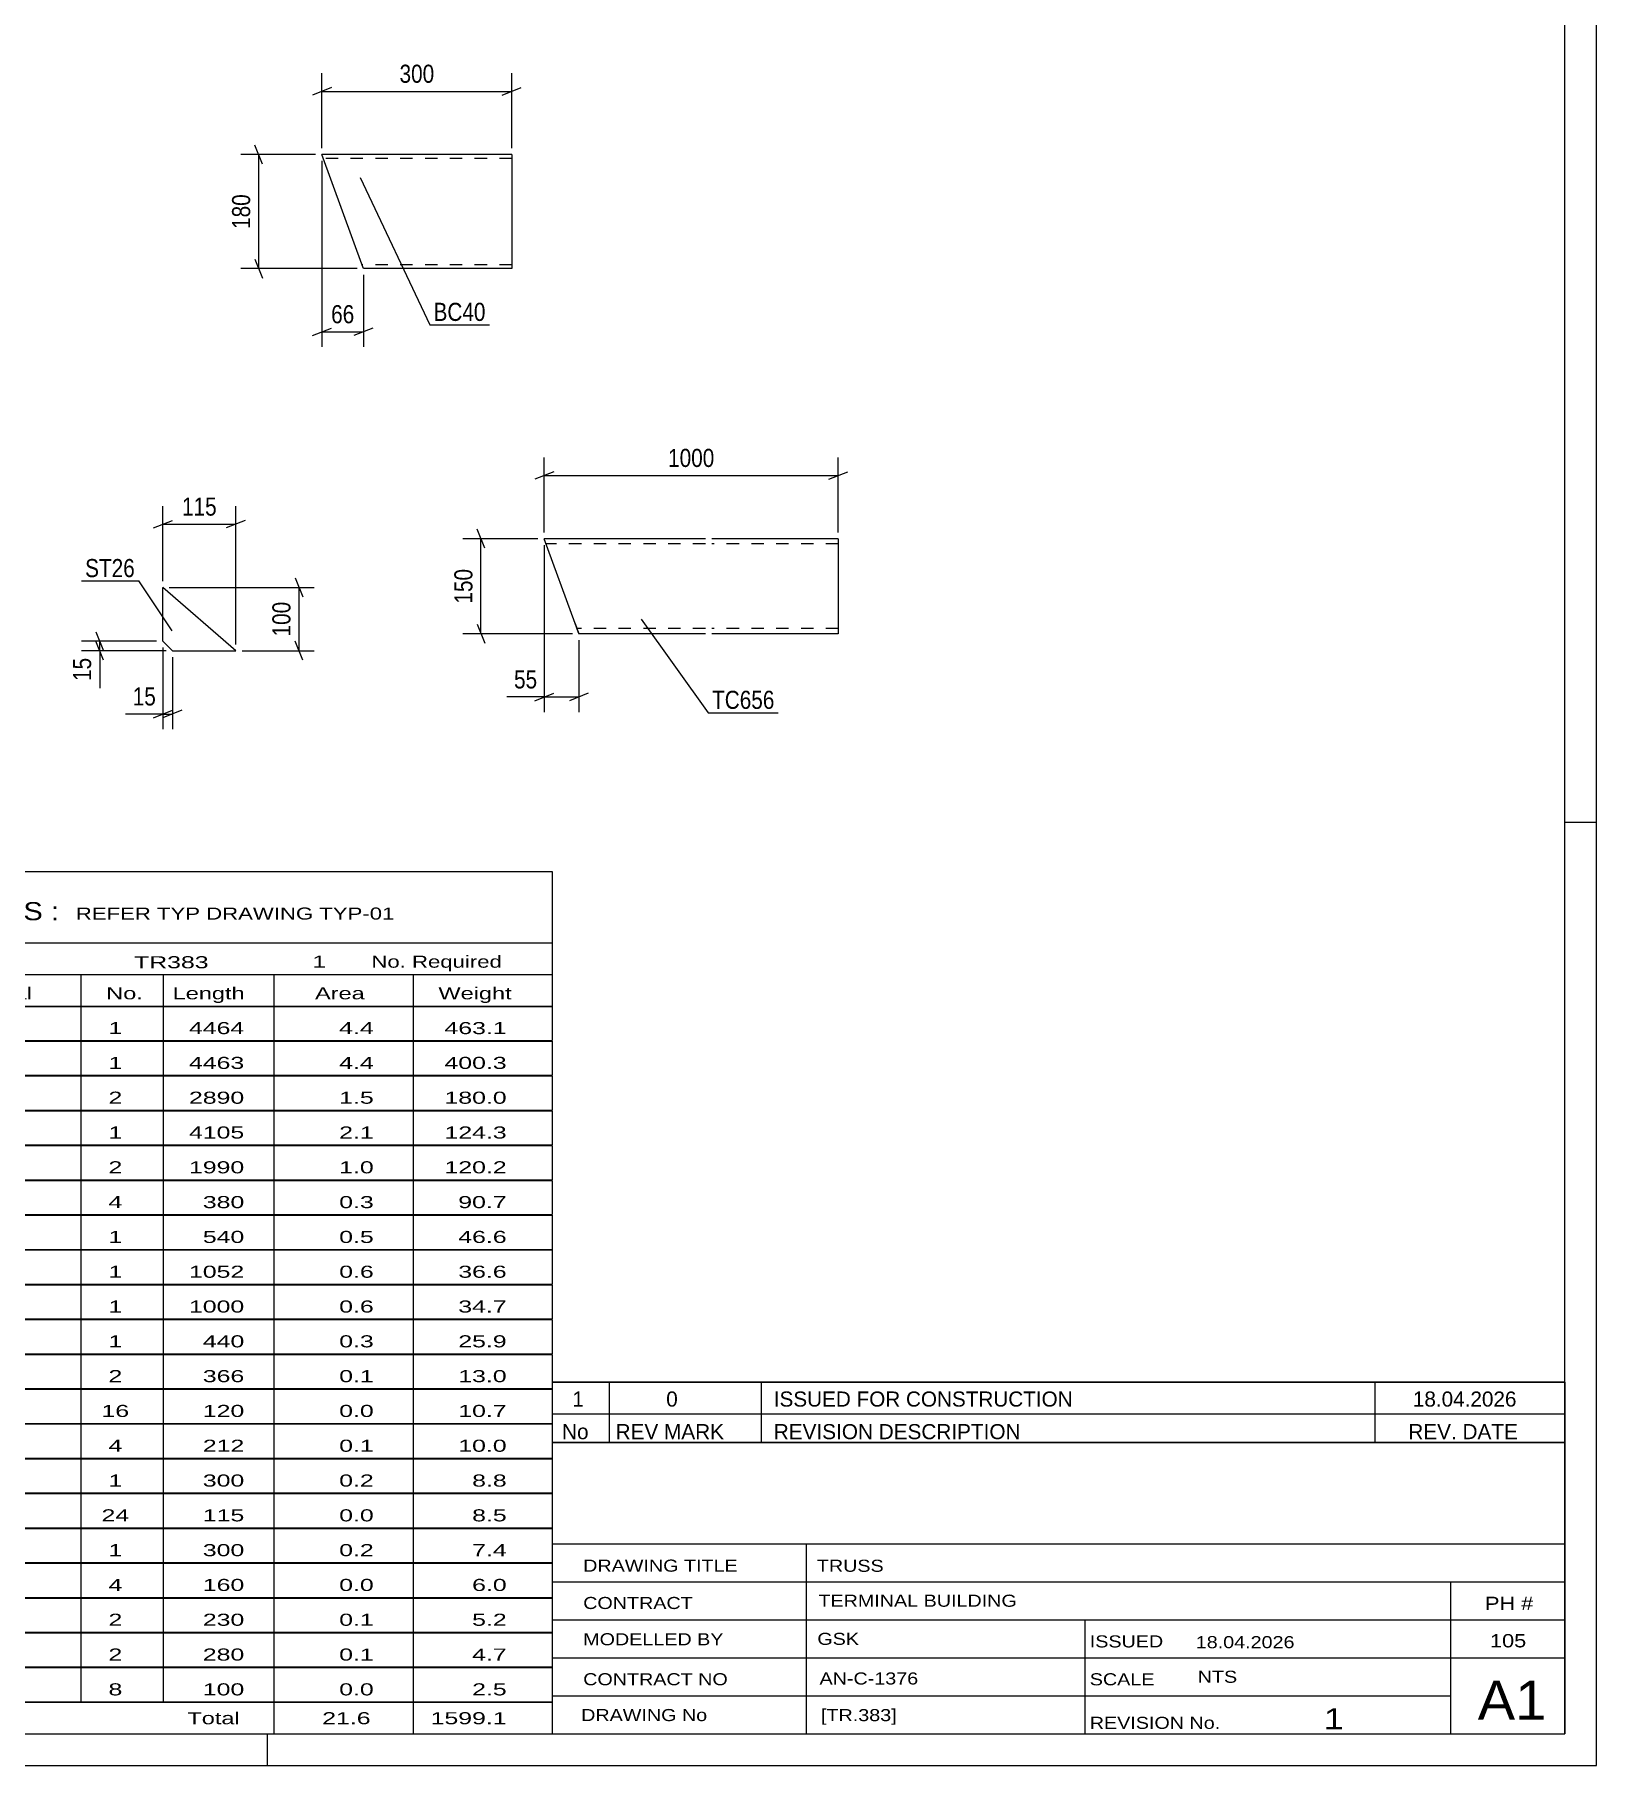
# Model space of a CAD drawing. Header units: millimetres. Extents: x 0 to 841, y 0 to 594.
# Drawn here: x 594.2 to 841, y 0 to 273.5 of the extents above; entities that cross this region are included whole.
import ezdxf

# ---------------------------------------------------------------- set-up
doc = ezdxf.new("R2010")
doc.units = ezdxf.units.MM
doc.linetypes.add('DXK_LINE_DOT2', pattern=[3.9198, 1.9599, -1.9599])
doc.styles.add('Arial Narrow', font='ARIALN.TTF', dxfattribs={"height": 0.2})

# ---------------------------------------------------------------- blocks, each defined once
blk = doc.blocks.new('Unknown-717051872-23021')
at = {"color": 7, "linetype": 'Continuous'}
for p, q in [((676, 60.55), (836, 60.55)), ((836, 60.55), (676, 60.55)), ((676, 60.55), (676, 55.55)), ((685, 60.55), (685, 55.55)), ((709, 60.55), (709, 55.55)), ((806, 60.55), (806, 55.55)), ((836, 60.55), (836, 55.55)), ((676, 55.55), (836, 55.55)), ((676, 55.55), (676, 51.05)), ((676, 55.55), (836, 55.55)), ((685, 55.55), (685, 51.05)), ((709, 55.55), (709, 51.05)), ((806, 55.55), (806, 51.05)), ((836, 55.55), (836, 51.05)), ((836, 51.05), (676, 51.05))]:
    blk.add_line(p, q, dxfattribs=at)
at = {"color": 7, "linetype": 'Continuous', "style": 'Arial Narrow'}
for s, height, width, p in [('1', 2.39, 1.196471, (679.16, 56.7)), ('0', 2.39, 1.196471, (694, 56.7)), ('ISSUED FOR CONSTRUCTION', 2.3861, 1.196471, (711, 56.7)), ('18.04.2026', 2.386, 1.196471, (812, 56.7)), ('No', 2.386, 1.2, (677.54, 51.55)), ('REV MARK', 2.386, 1.2, (686, 51.55)), ('REVISION DESCRIPTION', 2.3861, 1.2, (711, 51.55)), ('REV. DATE', 2.386, 1.2, (811.28, 51.55))]:
    blk.add_text(s, height=height, dxfattribs=dict(at, width=width)).set_placement(p)
blk = doc.blocks.new('Unknown-717051872-1130')
at = {"color": 5, "linetype": 'Continuous'}
for p, q in [((841, 0), (841, 594)), ((836, 5), (836, 589)), ((841, 149), (836, 149)), ((5, 5), (836, 5)), ((631, 0), (631, 5)), ((0, 0), (841, 0))]:
    blk.add_line(p, q, dxfattribs=at)
blk = doc.blocks.new('Unknown-717051872-23018')
at = {"color": 7, "linetype": 'Continuous'}
for p, q in [((676, 51.05), (676, 5)), ((676, 51.05), (836, 51.05)), ((836, 51), (836, 5)), ((676, 35), (836, 35)), ((716.14, 35), (716.14, 5)), ((676, 29), (836, 29)), ((818, 5.05), (818, 29.05)), ((676, 23), (836, 23)), ((760.14, 23), (760.14, 5)), ((676, 17), (836, 17)), ((676, 11), (818, 11)), ((676, 5), (836, 5))]:
    blk.add_line(p, q, dxfattribs=at)
at = {"color": 7, "style": 'Arial Narrow'}
for s, height, width, p in [('DRAWING TITLE', 1.9089, 1.425378, (680.88, 30.61)), ('TRUSS ', 1.909, 1.425378, (717.81, 30.59)), ('CONTRACT', 1.909, 1.425378, (680.88, 24.71)), ('TERMINAL BUILDING', 1.9089, 1.425378, (718.06, 25.07)), ('MODELLED BY', 1.9089, 1.425378, (680.88, 18.98)), ('GSK', 1.909, 1.425378, (717.88, 19.04)), ('ISSUED', 1.909, 1.425378, (760.94, 18.64)), ('18.04.2026', 1.909, 1.425378, (777.69, 18.52)), ('CONTRACT NO', 1.9089, 1.425378, (680.88, 12.66)), ('AN-C-1376', 1.909, 1.425378, (718.23, 12.78)), ('SCALE', 1.909, 1.425378, (760.94, 12.65)), ('A1', 6.204, 1.25, (822.24, 7.2)), ('DRAWING No', 1.909, 1.425378, (680.56, 7)), ('[TR.383]', 1.909, 1.425378, (718.46, 6.99)), ('1', 3.34, 1.5, (797.91, 5.68)), ('REVISION No.', 1.9089, 1.425378, (760.94, 5.77))]:
    blk.add_text(s, height=height, dxfattribs=dict(at, width=width)).set_placement(p)
at = {"color": 7, "linetype": 'Continuous', "style": 'Arial Narrow'}
for s, height, width, p in [('PH #', 2.1, 1.42538, (823.4, 24.55)), ('105', 2.1, 1.42538, (824.19, 18.65)), ('NTS', 1.909, 1.425378, (778, 13.05))]:
    blk.add_text(s, height=height, dxfattribs=dict(at, width=width)).set_placement(p)
blk = doc.blocks.new('Unknown-717051872-23019')
at = {"color": 7, "linetype": 'Continuous'}
for p, q in [((516, 141.25), (676, 141.25)), ((516, 130), (516, 141.25)), ((676, 141.25), (676, 130)), ((516, 130), (676, 130)), ((516, 130), (516, 125)), ((676, 130), (676, 125)), ((516, 125), (676, 125)), ((516, 125), (516, 120)), ((540, 125), (540, 120)), ((575.5, 125), (575.5, 120)), ((601.5, 125), (601.5, 120)), ((614.5, 125), (614.5, 120)), ((632, 125), (632, 120)), ((654, 125), (654, 120)), ((676, 125), (676, 120)), ((516, 120), (676, 120)), ((516, 119.95), (516, 114.55)), ((516, 119.95), (676, 119.95)), ((540, 120), (540, 114.5)), ((575.5, 120), (575.5, 114.5)), ((601.5, 120), (601.5, 114.5)), ((614.5, 120), (614.5, 114.5)), ((632, 120), (632, 114.5)), ((654, 120), (654, 114.5)), ((676, 119.95), (676, 114.55)), ((516, 114.55), (676, 114.55)), ((516, 114.45), (516, 109.05)), ((516, 114.45), (676, 114.45)), ((540, 114.5), (540, 109)), ((575.5, 114.5), (575.5, 109)), ((601.5, 114.5), (601.5, 109)), ((614.5, 114.5), (614.5, 109)), ((632, 114.5), (632, 109)), ((654, 114.5), (654, 109)), ((676, 114.45), (676, 109.05)), ((516, 109.05), (676, 109.05)), ((516, 108.95), (516, 103.55)), ((516, 108.95), (676, 108.95)), ((540, 109), (540, 103.5)), ((575.5, 109), (575.5, 103.5)), ((601.5, 109), (601.5, 103.5)), ((614.5, 109), (614.5, 103.5)), ((632, 109), (632, 103.5)), ((654, 109), (654, 103.5)), ((676, 108.95), (676, 103.55)), ((516, 103.55), (676, 103.55)), ((516, 103.45), (516, 98.05)), ((516, 103.45), (676, 103.45)), ((540, 103.5), (540, 98)), ((575.5, 103.5), (575.5, 98)), ((601.5, 103.5), (601.5, 98)), ((614.5, 103.5), (614.5, 98)), ((632, 103.5), (632, 98)), ((654, 103.5), (654, 98)), ((676, 103.45), (676, 98.05)), ((516, 98.05), (676, 98.05)), ((516, 97.95), (516, 92.55)), ((516, 97.95), (676, 97.95)), ((540, 98), (540, 92.5)), ((575.5, 98), (575.5, 92.5)), ((601.5, 98), (601.5, 92.5)), ((614.5, 98), (614.5, 92.5)), ((632, 98), (632, 92.5)), ((654, 98), (654, 92.5)), ((676, 97.95), (676, 92.55)), ((516, 92.55), (676, 92.55)), ((516, 92.45), (516, 87.05)), ((516, 92.45), (676, 92.45)), ((540, 92.5), (540, 87)), ((575.5, 92.5), (575.5, 87)), ((601.5, 92.5), (601.5, 87)), ((614.5, 92.5), (614.5, 87)), ((632, 92.5), (632, 87)), ((654, 92.5), (654, 87)), ((676, 92.45), (676, 87.05)), ((516, 87.05), (676, 87.05)), ((516, 86.95), (516, 81.55)), ((516, 86.95), (676, 86.95)), ((540, 87), (540, 81.5)), ((575.5, 87), (575.5, 81.5)), ((601.5, 87), (601.5, 81.5)), ((614.5, 87), (614.5, 81.5)), ((632, 87), (632, 81.5)), ((654, 87), (654, 81.5)), ((676, 86.95), (676, 81.55)), ((516, 81.55), (676, 81.55)), ((516, 81.45), (516, 76.05)), ((516, 81.45), (676, 81.45)), ((540, 81.5), (540, 76)), ((575.5, 81.5), (575.5, 76)), ((601.5, 81.5), (601.5, 76)), ((614.5, 81.5), (614.5, 76)), ((632, 81.5), (632, 76)), ((654, 81.5), (654, 76)), ((676, 81.45), (676, 76.05)), ((516, 76.05), (676, 76.05)), ((516, 75.95), (516, 70.55)), ((516, 75.95), (676, 75.95)), ((540, 76), (540, 70.5)), ((575.5, 76), (575.5, 70.5)), ((601.5, 76), (601.5, 70.5)), ((614.5, 76), (614.5, 70.5)), ((632, 76), (632, 70.5)), ((654, 76), (654, 70.5)), ((676, 75.95), (676, 70.55)), ((516, 70.55), (676, 70.55)), ((516, 70.45), (516, 65.05)), ((516, 70.45), (676, 70.45)), ((540, 70.5), (540, 65)), ((575.5, 70.5), (575.5, 65)), ((601.5, 70.5), (601.5, 65)), ((614.5, 70.5), (614.5, 65)), ((632, 70.5), (632, 65)), ((654, 70.5), (654, 65)), ((676, 70.45), (676, 65.05)), ((516, 65.05), (676, 65.05)), ((516, 64.95), (516, 59.55)), ((516, 64.95), (676, 64.95)), ((540, 65), (540, 59.5)), ((575.5, 65), (575.5, 59.5)), ((601.5, 65), (601.5, 59.5)), ((614.5, 65), (614.5, 59.5)), ((632, 65), (632, 59.5)), ((654, 65), (654, 59.5)), ((676, 64.95), (676, 59.55)), ((516, 59.55), (676, 59.55)), ((516, 59.45), (516, 54.05)), ((516, 59.45), (676, 59.45)), ((540, 59.5), (540, 54)), ((575.5, 59.5), (575.5, 54)), ((601.5, 59.5), (601.5, 54)), ((614.5, 59.5), (614.5, 54)), ((632, 59.5), (632, 54)), ((654, 59.5), (654, 54)), ((676, 59.45), (676, 54.05)), ((516, 54.05), (676, 54.05)), ((516, 53.95), (516, 48.55)), ((516, 53.95), (676, 53.95)), ((540, 54), (540, 48.5)), ((575.5, 54), (575.5, 48.5)), ((601.5, 54), (601.5, 48.5)), ((614.5, 54), (614.5, 48.5)), ((632, 54), (632, 48.5)), ((654, 54), (654, 48.5)), ((676, 53.95), (676, 48.55)), ((516, 48.55), (676, 48.55)), ((516, 48.45), (516, 43.05)), ((516, 48.45), (676, 48.45)), ((540, 48.5), (540, 43)), ((575.5, 48.5), (575.5, 43)), ((601.5, 48.5), (601.5, 43)), ((614.5, 48.5), (614.5, 43)), ((632, 48.5), (632, 43)), ((654, 48.5), (654, 43)), ((676, 48.45), (676, 43.05)), ((516, 43.05), (676, 43.05)), ((516, 42.95), (516, 37.55)), ((516, 42.95), (676, 42.95)), ((540, 43), (540, 37.5)), ((575.5, 43), (575.5, 37.5)), ((601.5, 43), (601.5, 37.5)), ((614.5, 43), (614.5, 37.5)), ((632, 43), (632, 37.5)), ((654, 43), (654, 37.5)), ((676, 42.95), (676, 37.55)), ((516, 37.55), (676, 37.55)), ((516, 37.45), (516, 32.05)), ((516, 37.45), (676, 37.45)), ((540, 37.5), (540, 32)), ((575.5, 37.5), (575.5, 32)), ((601.5, 37.5), (601.5, 32)), ((614.5, 37.5), (614.5, 32)), ((632, 37.5), (632, 32)), ((654, 37.5), (654, 32)), ((676, 37.45), (676, 32.05)), ((516, 32.05), (676, 32.05)), ((516, 31.95), (516, 26.55)), ((516, 31.95), (676, 31.95)), ((540, 32), (540, 26.5)), ((575.5, 32), (575.5, 26.5)), ((601.5, 32), (601.5, 26.5)), ((614.5, 32), (614.5, 26.5)), ((632, 32), (632, 26.5)), ((654, 32), (654, 26.5)), ((676, 31.95), (676, 26.55)), ((516, 26.55), (676, 26.55)), ((516, 26.45), (516, 21.05)), ((516, 26.45), (676, 26.45)), ((540, 26.5), (540, 21)), ((575.5, 26.5), (575.5, 21)), ((601.5, 26.5), (601.5, 21)), ((614.5, 26.5), (614.5, 21)), ((632, 26.5), (632, 21)), ((654, 26.5), (654, 21)), ((676, 26.45), (676, 21.05)), ((516, 21.05), (676, 21.05)), ((516, 20.95), (516, 15.55)), ((516, 20.95), (676, 20.95)), ((540, 21), (540, 15.5)), ((575.5, 21), (575.5, 15.5)), ((601.5, 21), (601.5, 15.5)), ((614.5, 21), (614.5, 15.5)), ((632, 21), (632, 15.5)), ((654, 21), (654, 15.5)), ((676, 20.95), (676, 15.55)), ((516, 15.55), (676, 15.55)), ((516, 15.45), (516, 10.05)), ((516, 15.45), (676, 15.45)), ((540, 15.5), (540, 10)), ((575.5, 15.5), (575.5, 10)), ((601.5, 15.5), (601.5, 10)), ((614.5, 15.5), (614.5, 10)), ((632, 15.5), (632, 10)), ((654, 15.5), (654, 10)), ((676, 15.45), (676, 10.05)), ((516, 10.05), (676, 10.05)), ((516, 10), (676, 10)), ((516, 10), (516, 5)), ((632, 10), (632, 5)), ((654, 10), (654, 5)), ((676, 10), (676, 5)), ((516, 5), (676, 5))]:
    blk.add_line(p, q, dxfattribs=at)
at = {"color": 7, "style": 'Arial Narrow'}
for s, height, width, p in [('GENERAL NOTES & WELD DETAILS :', 2.8633, 1.4, (517.15, 133.56)), ('REFER TYP DRAWING TYP-01', 1.9089, 1.6, (600.7, 133.66)), ("MATERIAL LIST FOR ASSEMBLY MK'D", 1.9089, 1.6, (517.15, 126.06)), ('TR383', 1.909, 1.794707, (609.9, 125.97)), ('1', 1.91, 1.794707, (638.08, 126.06)), ('No. Required', 1.9089, 1.6, (647.41, 126.06)), ('Mark', 1.909, 1.7, (517.34, 121)), ('Profile', 1.909, 1.7, (550.41, 121)), ('Material', 1.909, 1.7, (580.54, 121.06)), ('No.', 1.909, 1.7, (605.5, 121.06)), ('Length', 1.909, 1.7, (616, 121.06)), ('Area', 1.909, 1.7, (638.5, 121.06)), ('Weight', 1.909, 1.7, (658, 121.06))]:
    blk.add_text(s, height=height, dxfattribs=dict(at, width=width)).set_placement(p)
at = {"color": 7, "linetype": 'Continuous', "style": 'Arial Narrow'}
for s, height, width, p in [('BC6', 1.909, 1.794707, (517.5, 115.56)), ('RHS300*200*14', 1.9089, 1.794707, (542, 115.56)), ('E350', 1.909, 1.794707, (581.74, 115.56)), ('1', 1.91, 1.794707, (605.86, 115.56)), ('4464', 1.909, 1.794707, (618.58, 115.56)), ('4.4', 1.909, 1.794707, (642.32, 115.56)), ('463.1', 1.909, 1.794707, (658.96, 115.56)), ('TR383', 1.909, 1.794707, (517.5, 110.06)), ('RHS300*200*12', 1.9089, 1.794707, (542, 110.06)), ('E350', 1.909, 1.794707, (581.74, 110.06)), ('1', 1.91, 1.794707, (605.86, 110.06)), ('4463', 1.909, 1.794707, (618.58, 110.06)), ('4.4', 1.909, 1.794707, (642.32, 110.06)), ('400.3', 1.909, 1.794707, (658.96, 110.06)), ('M1304', 1.909, 1.794707, (517.5, 104.56)), ('SHS132*8', 1.909, 1.794707, (542, 104.56)), ('E350', 1.909, 1.794707, (581.74, 104.56)), ('2', 1.91, 1.794707, (605.86, 104.56)), ('2890', 1.909, 1.794707, (618.58, 104.56)), ('1.5', 1.909, 1.794707, (642.32, 104.56)), ('180.0', 1.909, 1.794707, (658.96, 104.56)), ('M37', 1.909, 1.794707, (517.5, 99.06)), ('SHS132*8', 1.909, 1.794707, (542, 99.06)), ('E350', 1.909, 1.794707, (581.74, 99.06)), ('1', 1.91, 1.794707, (605.86, 99.06)), ('4105', 1.909, 1.794707, (618.58, 99.06)), ('2.1', 1.909, 1.794707, (642.32, 99.06)), ('124.3', 1.909, 1.794707, (658.96, 99.06)), ('M38', 1.909, 1.794707, (517.5, 93.56)), ('SHS132*8', 1.909, 1.794707, (542, 93.56)), ('E350', 1.909, 1.794707, (581.74, 93.56)), ('2', 1.91, 1.794707, (605.86, 93.56)), ('1990', 1.909, 1.794707, (618.58, 93.56)), ('1.0', 1.909, 1.794707, (642.32, 93.56)), ('120.2', 1.909, 1.794707, (658.96, 93.56)), ('SP20', 1.909, 1.794707, (517.5, 88.06)), ('PL20*380', 1.909, 1.794707, (542, 88.06)), ('E350', 1.909, 1.794707, (581.74, 88.06)), ('4', 1.91, 1.794707, (605.86, 88.06)), ('380', 1.909, 1.794707, (620.77, 88.06)), ('0.3', 1.909, 1.794707, (642.32, 88.06)), ('90.7', 1.909, 1.794707, (661.14, 88.06)), ('SP5', 1.909, 1.794707, (517.5, 82.56)), ('PL25*440', 1.909, 1.794707, (542, 82.56)), ('E350', 1.909, 1.794707, (581.74, 82.56)), ('1', 1.91, 1.794707, (605.86, 82.56)), ('540', 1.909, 1.794707, (620.77, 82.56)), ('0.5', 1.909, 1.794707, (642.32, 82.56)), ('46.6', 1.909, 1.794707, (661.14, 82.56)), ('TC579', 1.909, 1.794707, (517.5, 77.06)), ('SHS150*8', 1.909, 1.794707, (542, 77.06)), ('E350', 1.909, 1.794707, (581.74, 77.06)), ('1', 1.91, 1.794707, (605.86, 77.06)), ('1052', 1.909, 1.794707, (618.58, 77.06)), ('0.6', 1.909, 1.794707, (642.32, 77.06)), ('36.6', 1.909, 1.794707, (661.14, 77.06)), ('TC656', 1.909, 1.794707, (517.5, 71.56)), ('SHS150*8', 1.909, 1.794707, (542, 71.56)), ('E350', 1.909, 1.794707, (581.74, 71.56)), ('1', 1.91, 1.794707, (605.86, 71.56)), ('1000', 1.909, 1.794707, (618.58, 71.56)), ('0.6', 1.909, 1.794707, (642.32, 71.56)), ('34.7', 1.909, 1.794707, (661.14, 71.56)), ('SP6', 1.909, 1.794707, (517.5, 66.06)), ('PL25*300', 1.909, 1.794707, (542, 66.06)), ('E350', 1.909, 1.794707, (581.74, 66.06)), ('1', 1.91, 1.794707, (605.86, 66.06)), ('440', 1.909, 1.794707, (620.77, 66.06)), ('0.3', 1.909, 1.794707, (642.32, 66.06)), ('25.9', 1.909, 1.794707, (661.14, 66.06)), ('M1454', 1.909, 1.794707, (517.5, 60.56)), ('RHS100*100*6', 1.9089, 1.794707, (542, 60.56)), ('E350', 1.909, 1.794707, (581.74, 60.56)), ('2', 1.91, 1.794707, (605.86, 60.56)), ('366', 1.909, 1.794707, (620.77, 60.56)), ('0.1', 1.909, 1.794707, (642.32, 60.56)), ('13.0', 1.909, 1.794707, (661.14, 60.56)), ('ST5', 1.909, 1.794707, (517.5, 55.06)), ('PL12*120', 1.909, 1.794707, (542, 55.06)), ('E350', 1.909, 1.794707, (581.74, 55.06)), ('16', 1.909, 1.794707, (604.76, 55.06)), ('120', 1.909, 1.794707, (620.77, 55.06)), ('0.0', 1.909, 1.794707, (642.32, 55.06)), ('10.7', 1.909, 1.794707, (661.14, 55.06)), ('PL217', 1.909, 1.794707, (517.5, 49.56)), ('PL12*166', 1.909, 1.794707, (542, 49.56)), ('E350', 1.909, 1.794707, (581.74, 49.56)), ('4', 1.91, 1.794707, (605.86, 49.56)), ('212', 1.909, 1.794707, (620.77, 49.56)), ('0.1', 1.909, 1.794707, (642.32, 49.56)), ('10.0', 1.909, 1.794707, (661.14, 49.56)), ('BC40', 1.909, 1.794707, (517.5, 44.06)), ('SHS180*6', 1.909, 1.794707, (542, 44.06)), ('E350', 1.909, 1.794707, (581.74, 44.06)), ('1', 1.91, 1.794707, (605.86, 44.06)), ('300', 1.909, 1.794707, (620.77, 44.06)), ('0.2', 1.909, 1.794707, (642.32, 44.06)), ('8.8', 1.909, 1.794707, (663.33, 44.06)), ('ST26', 1.909, 1.794707, (517.5, 38.56)), ('PL8*100', 1.909, 1.794707, (542, 38.56)), ('E350', 1.909, 1.794707, (581.74, 38.56)), ('24', 1.909, 1.794707, (604.76, 38.56)), ('115', 1.909, 1.794707, (620.77, 38.56)), ('0.0', 1.909, 1.794707, (642.32, 38.56)), ('8.5', 1.909, 1.794707, (663.33, 38.56)), ('BC46', 1.909, 1.794707, (517.5, 33.06)), ('SHS150*6', 1.909, 1.794707, (542, 33.06)), ('E350', 1.909, 1.794707, (581.74, 33.06)), ('1', 1.91, 1.794707, (605.86, 33.06)), ('300', 1.909, 1.794707, (620.77, 33.06)), ('0.2', 1.909, 1.794707, (642.32, 33.06)), ('7.4', 1.909, 1.794707, (663.33, 33.06)), ('PL211', 1.909, 1.794707, (517.5, 27.56)), ('PL10*120', 1.909, 1.794707, (542, 27.56)), ('E350', 1.909, 1.794707, (581.74, 27.56)), ('4', 1.91, 1.794707, (605.86, 27.56)), ('160', 1.909, 1.794707, (620.77, 27.56)), ('0.0', 1.909, 1.794707, (642.32, 27.56)), ('6.0', 1.909, 1.794707, (663.33, 27.56)), ('PL760', 1.909, 1.794707, (517.5, 22.06)), ('PL12*120', 1.909, 1.794707, (542, 22.06)), ('E350', 1.909, 1.794707, (581.74, 22.06)), ('2', 1.91, 1.794707, (605.86, 22.06)), ('230', 1.909, 1.794707, (620.77, 22.06)), ('0.1', 1.909, 1.794707, (642.32, 22.06)), ('5.2', 1.909, 1.794707, (663.33, 22.06)), ('PL787', 1.909, 1.794707, (517.5, 16.56)), ('PL6*180', 1.909, 1.794707, (542, 16.56)), ('E350', 1.909, 1.794707, (581.74, 16.56)), ('2', 1.91, 1.794707, (605.86, 16.56)), ('280', 1.909, 1.794707, (620.77, 16.56)), ('0.1', 1.909, 1.794707, (642.32, 16.56)), ('4.7', 1.909, 1.794707, (663.33, 16.56)), ('ST29', 1.909, 1.794707, (517.5, 11.06)), ('PL8*100', 1.909, 1.794707, (542, 11.06)), ('E350', 1.909, 1.794707, (581.74, 11.06)), ('8', 1.91, 1.794707, (605.86, 11.06)), ('100', 1.909, 1.794707, (620.77, 11.06)), ('0.0', 1.909, 1.794707, (642.32, 11.06)), ('2.5', 1.909, 1.794707, (663.33, 11.06)), ('Total', 1.909, 1.7, (618.33, 6.5)), ('21.6', 1.909, 1.794707, (639.64, 6.5)), ('1599.1', 1.909, 1.794707, (656.77, 6.5))]:
    blk.add_text(s, height=height, dxfattribs=dict(at, width=width)).set_placement(p)
blk = doc.blocks.new('Part-717051872-18838 - 18837')
at = {"color": 2, "linetype": 'Continuous'}
for p, q in [((700.19, 193.84), (674.73, 193.84)), ((679.61, 180.44), (674.73, 193.84)), ((721.19, 193.84), (701.19, 193.84)), ((721.19, 193.84), (721.19, 178.84)), ((679.61, 180.44), (680.19, 178.84)), ((700.19, 178.84), (680.19, 178.84)), ((721.19, 178.84), (701.19, 178.84))]:
    blk.add_line(p, q, dxfattribs=at)
at = {"color": 7, "linetype": 'DXK_LINE_DOT2'}
for p, q in [((700.19, 193.04), (675.02, 193.04)), ((721.19, 193.04), (701.19, 193.04)), ((680.15, 178.96), (679.61, 180.44)), ((679.9, 179.64), (679.88, 179.7)), ((700.19, 179.64), (679.9, 179.64)), ((721.19, 179.64), (701.19, 179.64)), ((721.19, 179.64), (721.19, 179.7))]:
    blk.add_line(p, q, dxfattribs=at)
blk = doc.blocks.new('Part-717051872-18846 - 18845')
at = {"color": 2, "linetype": 'Continuous'}
for p, q in [((669.6, 254.55), (639.6, 254.55)), ((646.12, 236.64), (639.6, 254.55)), ((669.6, 254.55), (669.6, 236.55)), ((646.15, 236.55), (646.12, 236.64)), ((669.6, 236.55), (646.15, 236.55))]:
    blk.add_line(p, q, dxfattribs=at)
at = {"color": 7, "linetype": 'DXK_LINE_DOT2'}
for p, q in [((669.6, 253.95), (639.82, 253.95)), ((645.94, 237.15), (645.92, 237.2)), ((669.6, 237.15), (645.94, 237.15)), ((669.6, 237.15), (669.6, 237.2))]:
    blk.add_line(p, q, dxfattribs=at)
blk = doc.blocks.new('Part-717051872-18980 - 18979')
at = {"color": 2, "linetype": 'Continuous'}
for p, q in [((614.47, 177.65), (614.47, 186.15)), ((625.97, 176.15), (614.47, 186.15)), ((615.97, 176.15), (614.47, 177.65)), ((615.97, 176.15), (625.97, 176.15))]:
    blk.add_line(p, q, dxfattribs=at)
blk = doc.blocks.new('StraightDimension-717051872-19101 - 18837')
at = {"color": 7, "linetype": 'Continuous'}
for p, q in [((674.73, 192.84), (674.73, 166.44)), ((680.19, 177.84), (680.19, 166.44)), ((673.23, 168.24), (676.23, 169.44)), ((674.73, 168.84), (680.19, 168.84)), ((681.69, 169.44), (678.69, 168.24))]:
    blk.add_line(p, q, dxfattribs=at)
at = {"color": 0}
blk.add_wipeout([(674.21, 169.59), (674.21, 173.79), (669.35, 173.79), (669.35, 169.59)], dxfattribs=at)
at = {"color": 7, "linetype": 'Continuous'}
blk.add_line((674.73, 168.84), (668.82, 168.84), dxfattribs=at)
blk.add_line((674.73, 168.84), (668.82, 168.84), dxfattribs=at)
at = {"color": 3, "style": 'Arial Narrow'}
blk.add_text('55', height=2.863, dxfattribs=at).set_placement((669.95, 170.19))
blk = doc.blocks.new('StraightDimension-717051872-19111 - 18837')
at = {"color": 7, "linetype": 'Continuous'}
for p, q in [((674.73, 194.84), (674.73, 206.69)), ((721.19, 194.84), (721.19, 206.69)), ((676.23, 204.44), (673.23, 203.24)), ((674.73, 203.84), (721.19, 203.84)), ((719.69, 203.24), (722.69, 204.44))]:
    blk.add_line(p, q, dxfattribs=at)
at = {"color": 0}
blk.add_wipeout([(702.22, 204.59), (702.22, 208.79), (693.7, 208.79), (693.7, 204.59)], dxfattribs=at)
at = {"color": 3, "style": 'Arial Narrow'}
blk.add_text('1000', height=2.863, dxfattribs=at).set_placement((694.3, 205.19))
blk = doc.blocks.new('StraightDimension-717051872-22602 - 18837')
at = {"color": 7, "linetype": 'Continuous'}
for p, q in [((665.33, 192.34), (664.13, 195.34)), ((673.73, 193.84), (661.88, 193.84)), ((664.73, 178.84), (664.73, 193.84)), ((679.19, 178.84), (661.88, 178.84)), ((664.13, 180.34), (665.33, 177.34))]:
    blk.add_line(p, q, dxfattribs=at)
at = {"color": 0}
blk.add_wipeout([(663.98, 189.68), (659.78, 189.68), (659.78, 183), (663.98, 183)], dxfattribs=at)
at = {"color": 3, "style": 'Arial Narrow'}
blk.add_text('150', height=2.863, rotation=90.0002, dxfattribs=at).set_placement((663.38, 183.6))
blk = doc.blocks.new('StraightDimension-717051872-19115 - 18845')
at = {"color": 7, "linetype": 'Continuous'}
for p, q in [((639.6, 253.55), (639.6, 224.15)), ((646.15, 235.55), (646.15, 224.15)), ((638.1, 225.95), (641.1, 227.15)), ((647.65, 227.15), (644.65, 225.95)), ((639.6, 226.55), (646.15, 226.55))]:
    blk.add_line(p, q, dxfattribs=at)
at = {"color": 0}
blk.add_wipeout([(645.31, 227.3), (645.31, 231.5), (640.45, 231.5), (640.45, 227.3)], dxfattribs=at)
at = {"color": 3, "style": 'Arial Narrow'}
blk.add_text('66', height=2.863, dxfattribs=at).set_placement((641.05, 227.9))
blk = doc.blocks.new('StraightDimension-717051872-19119 - 18845')
at = {"color": 7, "linetype": 'Continuous'}
for p, q in [((638.6, 254.55), (626.75, 254.55)), ((630.2, 253.05), (629, 256.05)), ((629.6, 236.55), (629.6, 254.55)), ((629, 238.05), (630.2, 235.05)), ((645.15, 236.55), (626.75, 236.55))]:
    blk.add_line(p, q, dxfattribs=at)
at = {"color": 0}
blk.add_wipeout([(628.85, 248.89), (624.65, 248.89), (624.65, 242.21), (628.85, 242.21)], dxfattribs=at)
at = {"color": 3, "style": 'Arial Narrow'}
blk.add_text('180', height=2.863, rotation=90.0002, dxfattribs=at).set_placement((628.25, 242.81))
blk = doc.blocks.new('StraightDimension-717051872-19125 - 18845')
at = {"color": 7, "linetype": 'Continuous'}
for p, q in [((639.6, 255.55), (639.6, 267.4)), ((669.6, 255.55), (669.6, 267.4)), ((641.1, 265.15), (638.1, 263.95)), ((639.6, 264.55), (669.6, 264.55)), ((668.1, 263.95), (671.1, 265.15))]:
    blk.add_line(p, q, dxfattribs=at)
at = {"color": 0}
blk.add_wipeout([(657.94, 265.3), (657.94, 269.5), (651.26, 269.5), (651.26, 265.3)], dxfattribs=at)
at = {"color": 3, "style": 'Arial Narrow'}
blk.add_text('300', height=2.863, dxfattribs=at).set_placement((651.86, 265.9))
blk = doc.blocks.new('StraightDimension-717051872-19411 - 18979')
at = {"color": 7, "linetype": 'Continuous'}
for p, q in [((615.47, 186.15), (638.37, 186.15)), ((635.37, 187.65), (636.57, 184.65)), ((635.97, 176.15), (635.97, 186.15)), ((626.97, 176.15), (638.37, 176.15)), ((636.57, 174.65), (635.37, 177.65))]:
    blk.add_line(p, q, dxfattribs=at)
at = {"color": 0}
blk.add_wipeout([(635.22, 184.5), (631.02, 184.5), (631.02, 177.81), (635.22, 177.81)], dxfattribs=at)
at = {"color": 3, "style": 'Arial Narrow'}
blk.add_text('100', height=2.863, rotation=90.0002, dxfattribs=at).set_placement((634.62, 178.41))
blk = doc.blocks.new('StraightDimension-717051872-19403 - 18979')
at = {"color": 7, "linetype": 'Continuous'}
for p, q in [((614.47, 187.15), (614.47, 199)), ((625.97, 177.15), (625.97, 199)), ((612.97, 195.55), (615.97, 196.75)), ((614.47, 196.15), (625.97, 196.15)), ((627.47, 196.75), (624.47, 195.55))]:
    blk.add_line(p, q, dxfattribs=at)
at = {"color": 0}
blk.add_wipeout([(623.56, 196.9), (623.56, 201.1), (616.88, 201.1), (616.88, 196.9)], dxfattribs=at)
at = {"color": 3, "style": 'Arial Narrow'}
blk.add_text('115', height=2.863, dxfattribs=at).set_placement((617.48, 197.5))
blk = doc.blocks.new('StraightDimension-717051872-19407 - 18979')
at = {"color": 7, "linetype": 'Continuous'}
for p, q in [((603.87, 179.15), (605.07, 176.15)), ((613.47, 177.65), (601.62, 177.65)), ((614.97, 176.15), (601.62, 176.15)), ((605.07, 174.65), (603.87, 177.65)), ((604.47, 176.15), (604.47, 177.65))]:
    blk.add_line(p, q, dxfattribs=at)
at = {"color": 0}
blk.add_wipeout([(603.72, 175.63), (599.52, 175.63), (599.52, 170.77), (603.72, 170.77)], dxfattribs=at)
at = {"color": 7, "linetype": 'Continuous'}
blk.add_line((604.47, 176.15), (604.47, 170.25), dxfattribs=at)
blk.add_line((604.47, 176.15), (604.47, 170.25), dxfattribs=at)
at = {"color": 3, "style": 'Arial Narrow'}
blk.add_text('15', height=2.863, rotation=90.0002, dxfattribs=at).set_placement((603.12, 171.37))
blk = doc.blocks.new('StraightDimension-717051872-19399 - 18979')
at = {"color": 7, "linetype": 'Continuous'}
for p, q in [((614.47, 176.65), (614.47, 163.75)), ((615.97, 175.15), (615.97, 163.75)), ((612.97, 165.55), (615.97, 166.75)), ((617.47, 166.75), (614.47, 165.55)), ((614.47, 166.15), (615.97, 166.15))]:
    blk.add_line(p, q, dxfattribs=at)
at = {"color": 0}
blk.add_wipeout([(613.95, 166.9), (613.95, 171.1), (609.09, 171.1), (609.09, 166.9)], dxfattribs=at)
at = {"color": 7, "linetype": 'Continuous'}
blk.add_line((614.47, 166.15), (608.56, 166.15), dxfattribs=at)
blk.add_line((614.47, 166.15), (608.56, 166.15), dxfattribs=at)
at = {"color": 3, "style": 'Arial Narrow'}
blk.add_text('15', height=2.863, dxfattribs=at).set_placement((609.69, 167.5))
blk = doc.blocks.new('Mark-717051872-19442 - 18837')
at = {"color": 0}
blk.add_wipeout([(711.11, 166.96), (711.11, 169.96), (701.25, 169.96), (701.25, 166.96)], dxfattribs=at)
blk.add_wipeout([(711.11, 166.96), (711.11, 169.96), (701.25, 169.96), (701.25, 166.96)], dxfattribs=at)
at = {"color": 30, "linetype": 'Continuous'}
for p, q in [((690.04, 181.16), (700.65, 166.36)), ((700.65, 166.36), (711.71, 166.36))]:
    blk.add_line(p, q, dxfattribs=at)
at = {"color": 3, "style": 'Arial Narrow'}
blk.add_text('TC656', height=2.863, dxfattribs=at).set_placement((701.25, 166.96))
blk = doc.blocks.new('Mark-717051872-19445 - 18845')
at = {"color": 0}
blk.add_wipeout([(665.45, 228.27), (665.45, 231.27), (657.23, 231.27), (657.23, 228.27)], dxfattribs=at)
blk.add_wipeout([(665.45, 228.27), (665.45, 231.27), (657.23, 231.27), (657.23, 228.27)], dxfattribs=at)
at = {"color": 30, "linetype": 'Continuous'}
for p, q in [((645.63, 250.92), (656.63, 227.67)), ((656.63, 227.67), (666.05, 227.67))]:
    blk.add_line(p, q, dxfattribs=at)
at = {"color": 3, "style": 'Arial Narrow'}
blk.add_text('BC40', height=2.863, dxfattribs=at).set_placement((657.23, 228.27))
blk = doc.blocks.new('Mark-717051872-19489 - 18979')
at = {"color": 0}
blk.add_wipeout([(610.03, 187.78), (610.03, 190.78), (602.17, 190.78), (602.17, 187.78)], dxfattribs=at)
blk.add_wipeout([(610.03, 187.78), (610.03, 190.78), (602.17, 190.78), (602.17, 187.78)], dxfattribs=at)
at = {"color": 30, "linetype": 'Continuous'}
for p in [(601.57, 187.18), (615.91, 179.27)]:
    blk.add_line(p, (610.63, 187.18), dxfattribs=at)
at = {"color": 3, "style": 'Arial Narrow'}
blk.add_text('ST26', height=2.863, dxfattribs=at).set_placement((602.17, 187.78))

msp = doc.modelspace()

# ---------------------------------------------------------------- block references
for name in ['Unknown-717051872-1130', 'Part-717051872-18846 - 18845', 'Part-717051872-18838 - 18837', 'Part-717051872-18980 - 18979', 'Unknown-717051872-23019', 'Unknown-717051872-23021', 'Unknown-717051872-23018']:
    msp.add_blockref(name, (0, 0))

# ---------------------------------------------------------------- next in the draw order: block references
for name in ['StraightDimension-717051872-19115 - 18845', 'StraightDimension-717051872-19111 - 18837', 'StraightDimension-717051872-19101 - 18837', 'StraightDimension-717051872-19411 - 18979', 'Mark-717051872-19442 - 18837']:
    msp.add_blockref(name, (0, 0))

# ---------------------------------------------------------------- next in the draw order: block references
for name in ['StraightDimension-717051872-19119 - 18845', 'StraightDimension-717051872-19403 - 18979', 'StraightDimension-717051872-22602 - 18837']:
    msp.add_blockref(name, (0, 0))

# ---------------------------------------------------------------- next in the draw order: block references
for name in ['StraightDimension-717051872-19125 - 18845', 'Mark-717051872-19445 - 18845', 'StraightDimension-717051872-19407 - 18979']:
    msp.add_blockref(name, (0, 0))

# ---------------------------------------------------------------- next in the draw order: block references
for name in ['Mark-717051872-19489 - 18979', 'StraightDimension-717051872-19399 - 18979']:
    msp.add_blockref(name, (0, 0))

doc.saveas('drawing.dxf')
